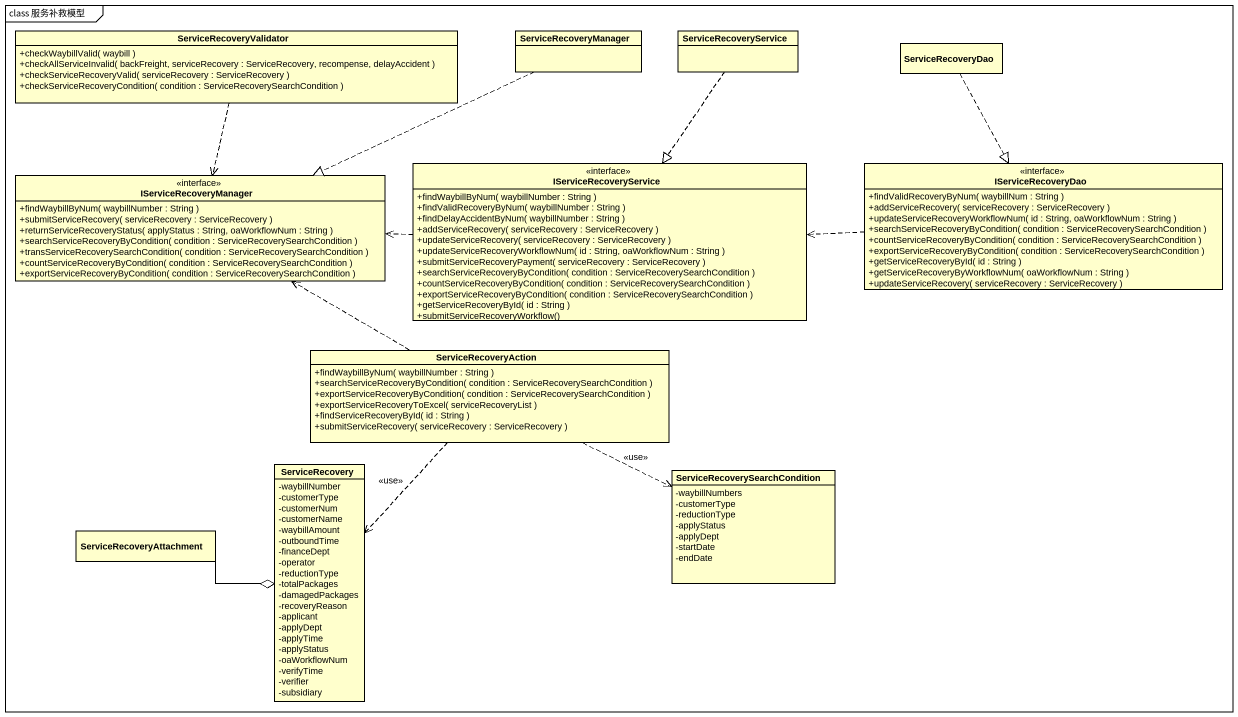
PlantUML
@startuml
mainframe class 服务补救模型
hide circle
hide empty members
skinparam classAttributeIconSize 0
class ServiceRecoveryValidator {
  +checkWaybillValid( waybill )
  +checkAllServiceInvalid( backFreight, serviceRecovery : ServiceRecovery, recompense, delayAccident )
  +checkServiceRecoveryValid( serviceRecovery : ServiceRecovery )
  +checkServiceRecoveryCondition( condition : ServiceRecoverySearchCondition )
}
class ServiceRecoveryManager
class ServiceRecoveryService
class ServiceRecoveryDao
interface IServiceRecoveryService {
  +findWaybillByNum( waybillNumber : String )
  +findValidRecoveryByNum( waybillNumber : String )
  +findDelayAccidentByNum( waybillNumber : String )
  +addServiceRecovery( serviceRecovery : ServiceRecovery )
  +updateServiceRecovery( serviceRecovery : ServiceRecovery )
  +updateServiceRecoveryWorkflowNum( id : String, oaWorkflowNum : String )
  +submitServiceRecoveryPayment( serviceRecovery : ServiceRecovery )
  +searchServiceRecoveryByCondition( condition : ServiceRecoverySearchCondition )
  +countServiceRecoveryByCondition( condition : ServiceRecoverySearchCondition )
  +exportServiceRecoveryByCondition( condition : ServiceRecoverySearchCondition )
  +getServiceRecoveryById( id : String )
  +submitServiceRecoveryWorkflow()
}
interface IServiceRecoveryDao {
  +findValidRecoveryByNum( waybillNum : String )
  +addServiceRecovery( serviceRecovery : ServiceRecovery )
  +updateServiceRecoveryWorkflowNum( id : String, oaWorkflowNum : String )
  +searchServiceRecoveryByCondition( condition : ServiceRecoverySearchCondition )
  +countServiceRecoveryByCondition( condition : ServiceRecoverySearchCondition )
  +exportServiceRecoveryByCondition( condition : ServiceRecoverySearchCondition )
  +getServiceRecoveryById( id : String )
  +getServiceRecoveryByWorkflowNum( oaWorkflowNum : String )
  +updateServiceRecovery( serviceRecovery : ServiceRecovery )
}
interface IServiceRecoveryManager {
  +findWaybillByNum( waybillNumber : String )
  +submitServiceRecovery( serviceRecovery : ServiceRecovery )
  +returnServiceRecoveryStatus( applyStatus : String, oaWorkflowNum : String )
  +searchServiceRecoveryByCondition( condition : ServiceRecoverySearchCondition )
  +transServiceRecoverySearchCondition( condition : ServiceRecoverySearchCondition )
  +countServiceRecoveryByCondition( condition : ServiceRecoverySearchCondition )
  +exportServiceRecoveryByCondition( condition : ServiceRecoverySearchCondition )
}
class ServiceRecoveryAction {
  +findWaybillByNum( waybillNumber : String )
  +searchServiceRecoveryByCondition( condition : ServiceRecoverySearchCondition )
  +exportServiceRecoveryByCondition( condition : ServiceRecoverySearchCondition )
  +exportServiceRecoveryToExcel( serviceRecoveryList )
  +findServiceRecoveryById( id : String )
  +submitServiceRecovery( serviceRecovery : ServiceRecovery )
}
class ServiceRecovery {
  -waybillNumber
  -customerType
  -customerNum
  -customerName
  -waybillAmount
  -outboundTime
  -financeDept
  -operator
  -reductionType
  -totalPackages
  -damagedPackages
  -recoveryReason
  -applicant
  -applyDept
  -applyTime
  -applyStatus
  -oaWorkflowNum
  -verifyTime
  -verifier
  -subsidiary
}
class "ServiceRecoverySearchCondition" as ServiceRecoverySearchConditi {
  -waybillNumbers
  -customerType
  -reductionType
  -applyStatus
  -applyDept
  -startDate
  -endDate
}
class ServiceRecoveryAttachment
ServiceRecoveryValidator ..> IServiceRecoveryManager
ServiceRecoveryManager .left.|> IServiceRecoveryManager
ServiceRecoveryService ..|> IServiceRecoveryService
ServiceRecoveryDao ..|> IServiceRecoveryDao
IServiceRecoveryService .left.> IServiceRecoveryManager
IServiceRecoveryDao .left.> IServiceRecoveryService
ServiceRecoveryAction .left.> IServiceRecoveryManager
ServiceRecoveryAction ..> ServiceRecovery : <<use>>
ServiceRecoveryAction .right.> ServiceRecoverySearchConditi : <<use>>
ServiceRecovery o-left- ServiceRecoveryAttachment
@enduml
